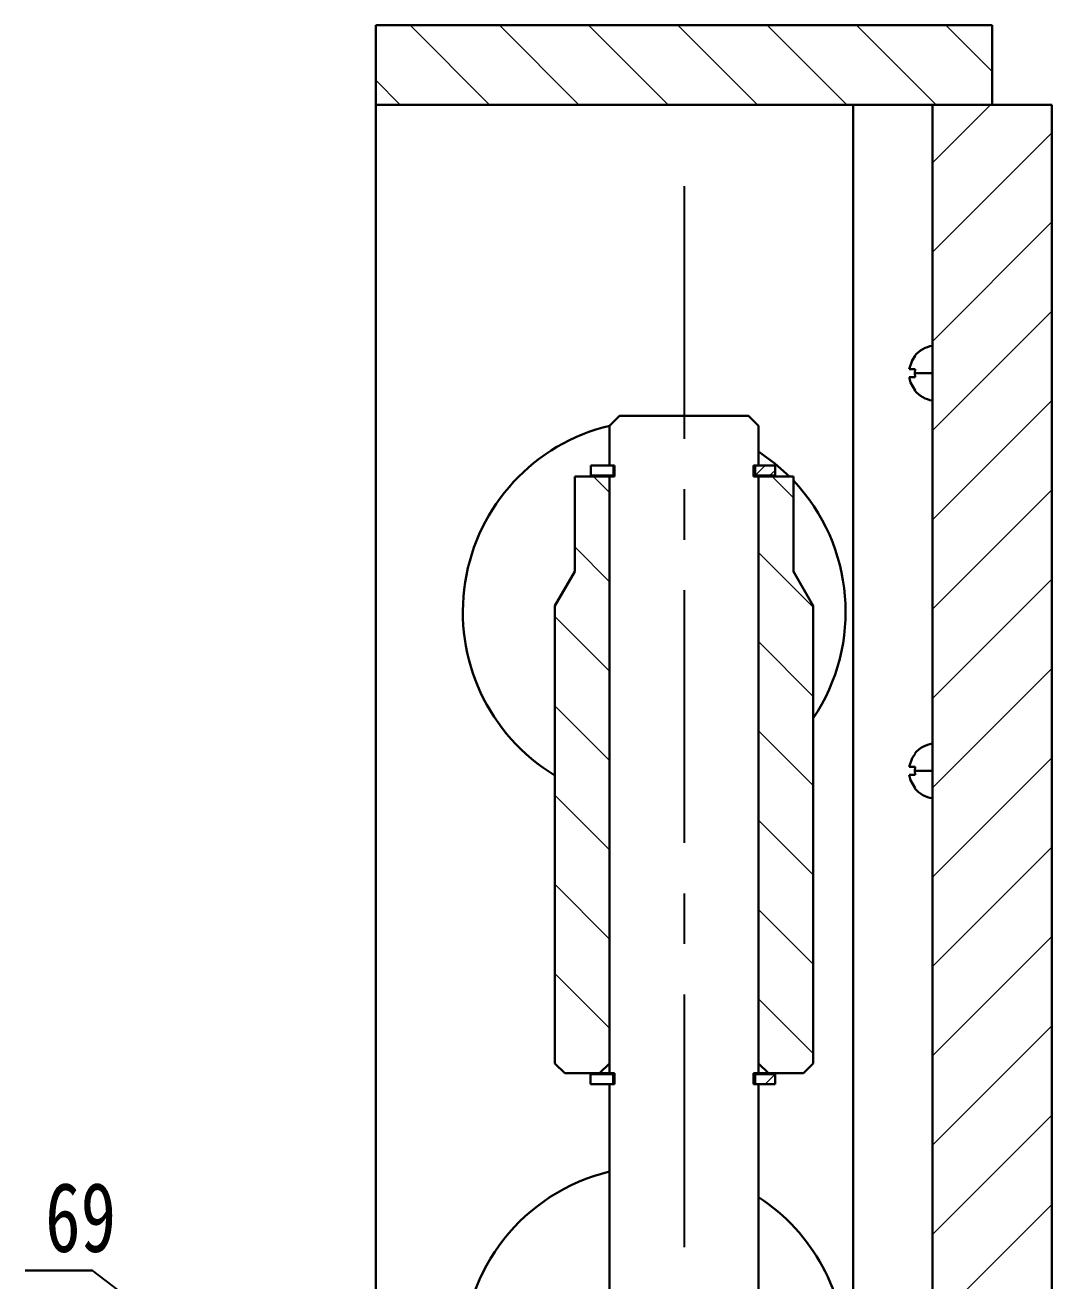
# Model space of a CAD drawing. Header units: millimetres. Extents: x 0 to 1189, y 0 to 841.
# Drawn here: x 87.5 to 139.2, y 225.1 to 288.3 of the extents above; entities that cross this region are included whole.
import ezdxf

# ---------------------------------------------------------------- set-up
doc = ezdxf.new("R2010")
doc.units = ezdxf.units.MM
doc.linetypes.add('CENTERX2', pattern=[20.32, 12.7, -2.54, 2.54, -2.54])
doc.layers.get('0').update_dxf_attribs({"lineweight": 30})
doc.layers.add('10', color=7, linetype='Continuous', lineweight=25)
doc.layers.add('剖面线层', color=2, linetype='Continuous', lineweight=15)
doc.layers.add('图层11', color=7, linetype='CENTERX2')
doc.styles.add('SLDTEXTSTYLE0', font='hyswlongfangsong.ttf')
doc.styles.get("Standard").update_dxf_attribs({"font": 'hyswlongfangsong.ttf'})
doc.dimstyles.new('SLDDIMSTYLE3', dxfattribs={"dimtxt": 0.18, "dimasz": 4.08, "dimexe": 0, "dimexo": 0.0625, "dimgap": 0, "dimtad": 0, "dimtih": 1, "dimtoh": 1, "dimdec": 0, "dimrnd": 1e-09, "dimzin": 0, "dimdsep": 46, "dimtxsty": 'Standard', "dimsah": 1, "dimcen": 0.09, "dimadec": 0, "dimazin": 0, "dimtfac": 4.08, "dimtdec": 0, "dimtofl": 0, "dimtmove": 0, "dimatfit": 3, "dimfxl": 1, "dimfrac": 2, "dimtolj": 1, "dimtzin": 0, "dimarcsym": 0})

# ---------------------------------------------------------------- blocks, each defined once
blk = doc.blocks.new('SW_NOTE_45')
at = {"layer": '10', "color": 0}
for p, q in [((-3.396, 0), (0, 0)), ((0, 0), (-3.396, 0)), ((-3.396, 0), (0, 0)), ((0, 0), (-3.396, 0)), ((-3.396, 0), (0, 0)), ((0, 0), (-3.396, 0))]:
    blk.add_line(p, q, dxfattribs=at)
at = {"layer": '10', "color": 0, "insert": (-0.604, 4.435), "char_height": 3.5, "attachment_point": 2, "style": 'SLDTEXTSTYLE0'}
blk.add_mtext('69', dxfattribs=at)

msp = doc.modelspace()

# ---------------------------------------------------------------- hatches: boundary and pattern name
at = {"linetype": 'Continuous'}
h = msp.add_hatch(dxfattribs=at)
h.set_pattern_fill('ANSI31', angle=90, style=0)
h.paths.add_polyline_path([(124.2354, 235.5032), (124.2354, 235.0032), (125.2353, 235.0032), (125.2353, 235.5032)], flags=0)
at = {"layer": '剖面线层', "linetype": 'Continuous'}
h = msp.add_hatch(dxfattribs=at)
h.set_pattern_fill('ANSI31', angle=90, style=0)
h.paths.add_polyline_path([(136.1604, 288.2532), (105.1604, 288.2532), (105.1604, 284.2532), (136.1604, 284.2532)], flags=0)
h = msp.add_hatch(dxfattribs=at)
h.set_pattern_fill('ANSI31', style=0)
h.paths.add_polyline_path([(133.1604, 284.2532), (133.1604, 156.7532), (139.1604, 156.7532), (139.1604, 284.2532)], flags=0)
h = msp.add_hatch(dxfattribs=at)
h.set_pattern_fill('ANSI31', angle=90, style=0)
h.paths.add_polyline_path([(116.4104, 235.5532), (116.9104, 236.0532), (116.9104, 265.0532), (116.4104, 265.5532), (115.1604, 265.5532), (115.1604, 260.7853), (114.1604, 259.0532), (114.1604, 236.0532), (114.6604, 235.5532)], flags=0)
h = msp.add_hatch(dxfattribs=at)
h.set_pattern_fill('ANSI31', angle=90, style=0)
h.paths.add_polyline_path([(124.9103, 265.5532), (124.4104, 265.0532), (124.4104, 236.0532), (124.9103, 235.5532), (126.6604, 235.5532), (127.1604, 236.0532), (127.1604, 259.0532), (126.1604, 260.7853), (126.1604, 265.5532)], flags=0)

# ---------------------------------------------------------------- linework, layer by layer
at = {"color": 7, "linetype": 'Continuous'}
for p, q in [((105.1604, 284.2532), (105.1604, 288.2532)), ((105.1604, 288.2532), (136.1604, 288.2532)), ((136.1604, 288.2532), (136.1604, 284.2532)), ((105.1604, 284.2532), (136.1604, 284.2532)), ((105.1604, 179.2532), (105.1604, 284.2532)), ((129.1604, 211.7532), (129.1604, 284.2532)), ((133.1604, 284.2532), (139.1604, 284.2532)), ((133.1604, 156.7532), (133.1604, 284.2532)), ((139.1604, 156.7532), (139.1604, 284.2532)), ((131.9895, 270.9532), (132.2822, 270.9532)), ((132.2822, 270.9532), (132.271, 270.7532)), ((131.9895, 270.5532), (132.2822, 270.5532)), ((132.271, 270.7532), (132.2822, 270.5532)), ((132.271, 270.7532), (133.1604, 270.7532)), ((116.9104, 268.1031), (117.4105, 268.6032)), ((123.9103, 268.6032), (117.4105, 268.6032)), ((123.9103, 268.6032), (124.4103, 268.1031)), ((116.9104, 266.1032), (116.9104, 268.1031)), ((124.4103, 268.1031), (124.4103, 266.1032)), ((115.9718, 266.1032), (115.9718, 265.6032)), ((115.9718, 266.1032), (116.9104, 266.1032)), ((117.1604, 266.1032), (116.9104, 266.1032)), ((117.1097, 265.6032), (117.1097, 266.1032)), ((117.1604, 265.5532), (117.1604, 266.1032)), ((124.4103, 266.1032), (124.1604, 266.1032)), ((124.1604, 266.1032), (124.1604, 265.5532)), ((124.2354, 266.1032), (125.235, 266.1032)), ((124.2354, 266.1032), (124.2354, 265.6032)), ((125.235, 266.1032), (125.235, 265.6032)), ((115.1603, 260.7853), (115.1603, 265.5532)), ((115.1603, 265.5532), (116.4104, 265.5532)), ((115.9718, 265.6032), (117.1097, 265.6032)), ((116.4104, 265.5532), (116.9104, 265.5532)), ((116.9104, 235.5532), (116.9104, 265.5532)), ((117.1604, 265.5532), (116.9104, 265.5532)), ((117.1604, 265.6032), (117.1097, 265.6032)), ((124.2354, 265.6032), (124.1604, 265.6032)), ((124.4103, 265.5532), (124.1604, 265.5532)), ((124.2354, 265.6032), (125.2351, 265.6032)), ((124.4103, 265.5532), (124.9103, 265.5532)), ((124.4103, 265.5532), (124.4103, 235.5532)), ((124.9103, 265.5532), (126.1604, 265.5532)), ((126.1604, 265.5532), (126.1604, 260.7853)), ((116.9104, 236.0532), (116.9104, 265.0532)), ((124.4103, 265.0532), (124.4103, 236.0532)), ((114.1604, 259.0532), (115.1603, 260.7853)), ((126.1604, 260.7853), (127.1604, 259.0532)), ((114.1604, 236.0532), (114.1604, 259.0532)), ((127.1604, 259.0532), (127.1604, 236.0532)), ((131.9895, 250.9532), (132.2822, 250.9532)), ((132.2822, 250.9532), (132.271, 250.7532)), ((132.271, 250.7532), (133.1604, 250.7532)), ((132.271, 250.7532), (132.2822, 250.5532)), ((131.9895, 250.5532), (132.2822, 250.5532)), ((114.6604, 235.5532), (114.1604, 236.0532)), ((114.6604, 235.5532), (116.4104, 235.5532)), ((115.9588, 235.5032), (115.9588, 235.0032)), ((115.9588, 235.5032), (117.0978, 235.5032)), ((116.4104, 235.5532), (116.9104, 236.0532)), ((116.4104, 235.5532), (116.9104, 235.5532)), ((117.1604, 235.5532), (116.9104, 235.5532)), ((117.0978, 235.0032), (117.0978, 235.5032)), ((117.0978, 235.5032), (117.1604, 235.5032)), ((117.1604, 235.0032), (117.1604, 235.5532)), ((124.4103, 235.5532), (124.1604, 235.5532)), ((124.1604, 235.5532), (124.1604, 235.0032)), ((124.1604, 235.5032), (124.2354, 235.5032)), ((124.2354, 235.5032), (125.2353, 235.5032)), ((124.2354, 235.5032), (124.2354, 235.0032)), ((124.4103, 236.0532), (124.9103, 235.5532)), ((124.4103, 235.5532), (124.9103, 235.5532)), ((124.9103, 235.5532), (126.6604, 235.5532)), ((125.2353, 235.5032), (125.2353, 235.0032)), ((127.1604, 236.0532), (126.6604, 235.5532)), ((115.9588, 235.0032), (116.9104, 235.0032)), ((116.9104, 184.1032), (116.9104, 235.0032)), ((117.1604, 235.0032), (116.9104, 235.0032)), ((124.4103, 235.0032), (124.1604, 235.0032)), ((124.2354, 235.0032), (125.2353, 235.0032)), ((124.4103, 235.0032), (124.4103, 184.1032))]:
    msp.add_line(p, q, dxfattribs=at)
at = {"color": 7, "linetype": 'Continuous', "flags": 128}
for points in [[(131.9895, 270.9532), (132.1323, 271.3917), (132.2822, 271.6191)], [(132.2822, 269.8873), (132.0557, 270.289), (131.9895, 270.5532)], [(124.4103, 266.8203), (125.2346, 266.2194), (125.9722, 265.5532)], [(131.9895, 250.9532), (132.1323, 251.3917), (132.2822, 251.6191)], [(132.2822, 249.8874), (132.0557, 250.289), (131.9895, 250.5532)]]:
    msp.add_lwpolyline(points, dxfattribs=at)
at = {"color": 7, "linetype": 'Continuous'}
for centre, radius, start, end in [((133.3481, 270.7532), 1.3878, 97.899572, 140.950374), ((133.3481, 270.7532), 1.3878, 219.076078, 262.11006), ((119.1604, 258.7532), 9.625, 103.45101, 238.702588), ((119.1604, 258.7532), 9.625, 326.218993, 43.341758), ((133.3481, 250.7532), 1.3878, 97.899572, 140.950374), ((133.3481, 250.7532), 1.3878, 219.076078, 262.11006), ((119.1604, 221.2532), 9.625, 103.518908, 256.481092), ((119.1604, 221.2532), 9.625, 303.055731, 56.944269)]:
    msp.add_arc(centre, radius, start, end, dxfattribs=at)
at = {"layer": '剖面线层', "color": 0}
for p, q in [((124.7352, 266.1032), (124.2354, 265.6032)), ((125.235, 265.8532), (124.9657, 265.6086)), ((124.7353, 235.0032), (125.2353, 235.5032))]:
    msp.add_line(p, q, dxfattribs=at)
at = {"layer": '图层11'}
msp.add_line((120.6604, 280.1561), (120.6604, 137.6868), dxfattribs=at)

# ---------------------------------------------------------------- block references
at = {"layer": '10'}
msp.add_blockref('SW_NOTE_45', (90.9168, 225.6367), dxfattribs=at)

# ---------------------------------------------------------------- leaders
msp.add_leader([(111.7472, 209.8275), (90.9168, 225.6367)], dimstyle='SLDDIMSTYLE3', dxfattribs=at)

doc.saveas('drawing.dxf')
